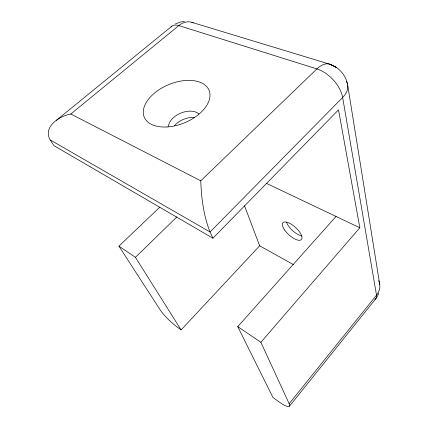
<?xml version="1.0" encoding="UTF-8"?>
<svg xmlns="http://www.w3.org/2000/svg" width="428" height="428" viewBox="0 0 428 428"><rect width="100%" height="100%" fill="white"/><g stroke="black" fill="none" stroke-linecap="round" stroke-linejoin="round"><path stroke-width="0.64" d="M378.716 293.308L377.667 295.93L376.041 298.386L289.537 406.102M336.066 216.456L237.754 326.628L272.904 397.414L277.863 401.063A20.876 4.178 41.6 0 0 289.168 403.711L376.512 295.176A19.078 15.686 -7.2 0 0 378.609 280.575M289.168 403.711L260.871 342.288L359.83 227.755L338.516 109.852L212.935 238.23L53.869 145.638L50.14 139.881C42.618 126.736 59.578 115.999 70.802 114.008L178.818 25.594A22.93 16.221 -75.7 0 1 193.408 22.946M159.89 207.088L118.914 246.143L160.013 309.647A17.832 3.269 43.9 0 0 177.24 327.094L181.097 329.929L259.657 245.79L244.527 205.772M181.097 329.929L135.425 257.324L176.924 216.884M212.935 238.23L210.062 231.997C203.621 215.792 201.369 198.153 200.769 180.825L316.907 68.903A27.173 14.627 -70.3 0 1 332.347 65.618M171.858 26.194L56.416 120.284M175.416 23.957L180.209 22.063L184.5 21.4M191.83 22.331L329.651 64.168C338.564 67.089 345.642 74.809 347.477 84.049M266.157 183.227L359.83 227.755M329.651 64.168L336.199 67.282L331.063 64.762M70.802 114.008L200.769 180.825M259.657 245.79L293.469 264.638M50.14 139.881L210.062 231.997L342.651 97.488A26.836 16.526 -14 0 0 346.364 81.4M118.914 246.143L135.425 257.324M237.754 326.628L260.871 342.288M347.777 85.744L379.786 284.748M171.088 26.969A23.075 10.502 52 0 1 178.818 25.594L316.907 68.903A26.499 15.285 46.4 0 1 342.651 97.488L376.512 295.176A19.239 7.56 38.9 0 1 374.891 299.418M168.509 126.399A17.018 10.406 -22.6 0 1 180.884 113.078A17.018 10.406 -22.6 0 1 198.892 113.998M174.319 125.795A16.853 10.433 -22.6 0 1 194.649 117.54M301.986 235.999A12.46 5.05 42.3 0 1 286.519 222.153M167.027 126.961A35.08 20.662 -22.5 0 0 209.105 90.41A35.08 20.662 -22.5 0 0 153.775 93.716A35.08 20.662 -22.5 0 0 167.027 126.961M284.625 230.039A12.508 4.965 42.3 0 0 301.403 239.562A12.508 4.965 42.3 0 0 290.505 223.764A12.508 4.965 42.3 0 0 284.625 230.039"/></g></svg>
